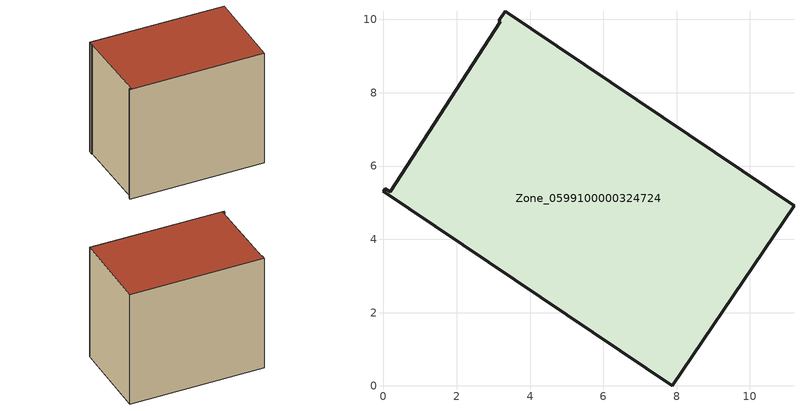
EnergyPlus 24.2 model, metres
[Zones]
Zone_0599100000324724
 floor ground (C_G): 0,5.31 0.05,5.38 0.18,5.3 3.19,9.94 3.14,9.97 3.32,10.23 11.2,4.91 7.88,0 z1.48
 wall outside (C_F): 3.32,10.23 3.14,9.97 3.19,9.94 0.18,5.3 0.05,5.38 0,5.31 7.88,0 11.2,4.91 3.32,10.23 z1.48:9.91
 roof outside (C_R): 3.19,9.94 0.18,5.3 0.05,5.38 0,5.31 7.88,0 11.2,4.91 3.32,10.23 3.14,9.97 z9.91
[BUILDING]
Pand.0599100000324724: North Axis=0; Terrain=City; Loads Convergence Tolerance Value=0.04; Temperature Convergence Tolerance Value=0.4; Solar Distribution=FullExterior; Maximum Number of Warmup Days=25; Minimum Number of Warmup Days=1
[Site:Location]
Rotterdam.The.Hague.AP_ZH_NLD Design_Conditions: Latitude=51.96; Longitude=4.45; Time Zone=1; Elevation=-4.5
[SITE:GROUNDTEMPERATURE:BUILDINGSURFACE]
18, 18, 18, 18, 18, 18, 18, 18, 18, 18, 18, 18
[MATERIAL] Thermal Absorptance=0.9; Solar Absorptance=0.7; Visible Absorptance=0.7
Name | Roughness | Thickness | Conductivity | Density | Specific Heat
G.TI.1975-1991 | MediumSmooth | 0.15 | 0.288461 | 540 | 1210
F.TI.1975-1991 | Rough | 0.3 | 0.230769 | 1920 | 840
R.TI.1975-1991 | MediumRough | 0.2 | 0.153846 | 1500 | 1000
[CONSTRUCTION]
C_G: G.TI.1975-1991
C_F: F.TI.1975-1991
C_R: R.TI.1975-1991
[ZONE]
Zone_0599100000324724: Type=1; Multiplier=1; Ceiling Height=Autocalculate; Volume=Autocalculate; Floor Area=autocalculate; Part of Total Floor Area=Yes
[ZONEINFILTRATION:DESIGNFLOWRATE]
Infil_Zone_0599100000324724: Zone or ZoneList or Space or SpaceList=Zone_0599100000324724; Schedule=AlwaysOn; Design Flow Rate Calculation Method=Flow/Area; Flow Rate per Floor Area=0.003; Constant Term Coefficient=1; Temperature Term Coefficient=0; Velocity Term Coefficient=0; Velocity Squared Term Coefficient=0
[HVACTEMPLATE:ZONE:IDEALLOADSAIRSYSTEM]
Zone_0599100000324724: Maximum Heating Supply Air Temperature=50; Minimum Cooling Supply Air Temperature=13; Maximum Heating Supply Air Humidity Ratio=0.0156; Minimum Cooling Supply Air Humidity Ratio=0.0077; Heating Limit=NoLimit; Cooling Limit=NoLimit; Dehumidification Control Type=ConstantSensibleHeatRatio; Cooling Sensible Heat Ratio=0.7; Dehumidification Setpoint=60; Humidification Control Type=None; Humidification Setpoint=30; Outdoor Air Method=None; Outdoor Air Flow Rate per Person=0.00944; Outdoor Air Flow Rate per Zone Floor Area=0; Outdoor Air Flow Rate per Zone=0; Demand Controlled Ventilation Type=None; Outdoor Air Economizer Type=NoEconomizer; Heat Recovery Type=None; Sensible Heat Recovery Effectiveness=0.7; Latent Heat Recovery Effectiveness=0.65
[ZONECONTROL:THERMOSTAT]
ThermostatControl_Zone_0599100000324724: Zone or ZoneList=Zone_0599100000324724; Control Type Schedule=DualSetpointControlType; Control 1=Thermostat_Zone_0599100000324724; Temperature Difference Between Cutout And Setpoint=0
[THERMOSTATSETPOINT:DUALSETPOINT]
Thermostat_Zone_0599100000324724: Heating Setpoint Temperature Schedule=HeatingSetpoint_Zone_0599100000324724; Cooling Setpoint Temperature Schedule=CoolingSetpoint_Zone_0599100000324724
[SCHEDULE:COMPACT]
HeatingSetpoint_Zone_0599100000324724: Through: 12/31, For: AllDays, Until: 24:00, 21
CoolingSetpoint_Zone_0599100000324724: Through: 12/31, For: AllDays, Until: 24:00, 24
DualSetpointControlType: Through: 12/31, For: AllDays, Until: 24:00, 4
AlwaysOn: Through: 12/31, For: AllDays, Until: 24:00, 1
